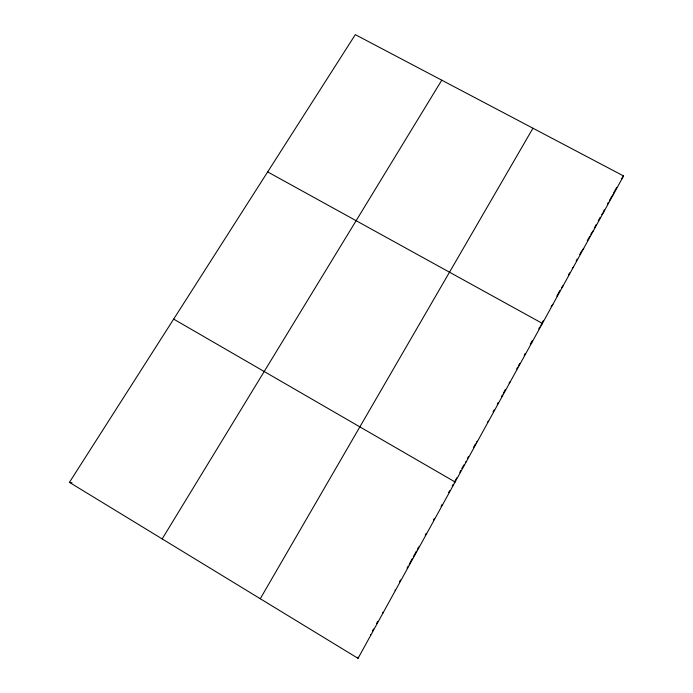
<?xml version="1.0" encoding="UTF-8"?>
<svg xmlns="http://www.w3.org/2000/svg" width="693" height="693" viewBox="0 0 693 693"><rect width="100%" height="100%" fill="white"/><g stroke="black" fill="none" stroke-linecap="round" stroke-linejoin="round"><path stroke-width="1.04" d="M372.522 630.847L373.544 628.984M376.628 623.388L377.65 621.526M399.514 581.817L400.519 579.989M408.099 566.216L407.06 568.104L407.536 568.433M409.139 564.327L412.266 558.662M413.305 556.774L416.424 551.108M417.463 549.22L418.503 547.331M425.207 535.161L426.23 533.289M433.42 520.235L434.442 518.39M441.069 506.34L442.091 504.495M448.657 492.558L449.67 490.722M452.2 486.131L453.205 484.303M456.756 477.849L454.218 482.467L455.11 481.999L173.666 319.109M459.805 472.323L460.819 470.478M461.833 468.633L463.868 464.942M467.403 458.523L468.407 456.696M473.44 447.557L475.45 443.901M493.113 411.824L494.144 409.944M497.253 404.305L498.284 402.425M501.36 396.838L502.39 394.975M503.413 393.113L505.466 389.388M516.675 369.031L517.688 367.186M518.702 365.341L519.724 363.496M524.255 355.266L525.259 353.439M532.285 340.67L530.292 344.291L531.834 342.619M538.773 328.889L539.769 327.079M542.324 322.436L543.364 320.547M556.817 296.128L559.901 290.514M568.589 274.749L569.603 272.895M576.195 260.923L577.208 259.087M579.729 254.496L581.756 250.823M587.266 240.817L589.769 236.27M590.774 234.442L591.779 232.623M594.256 228.118L596.249 224.506M598.232 220.902L600.216 217.29M603.265 211.763L604.305 209.875M607.414 204.227L608.445 202.347M609.485 200.468L611.555 196.699M613.608 192.966L616.692 187.37M358.038 658.35L623.57 175.953L355.31 34.65L69.43 482.354L358.038 658.35L358.021 657.172M260.273 598.735L532.943 128.222M162.179 538.911L441.762 80.189M621.318 178.967L623.57 175.953M612.101 195.98L613.738 193.823M601.706 214.587L603.82 211.85M592.281 231.982L593.303 230.682M582.406 250.008L583.705 248.38M572.271 268.425L573.518 266.892M561.443 287.716L563.236 285.568M551.152 306.401L552.867 304.418M540.774 325.268L542.394 323.432L267.663 171.907M509.052 382.874L510.42 381.531M487.422 422.158L488.6 421.153M476.455 442.073L477.546 441.25M465.384 462.179L466.38 461.529M69.43 482.354L72.029 482.813M419.022 546.387L419.603 546.508M394.984 590.046L395.348 590.575M382.787 612.196L383.038 612.941M370.469 634.571L370.599 635.533"/></g></svg>
